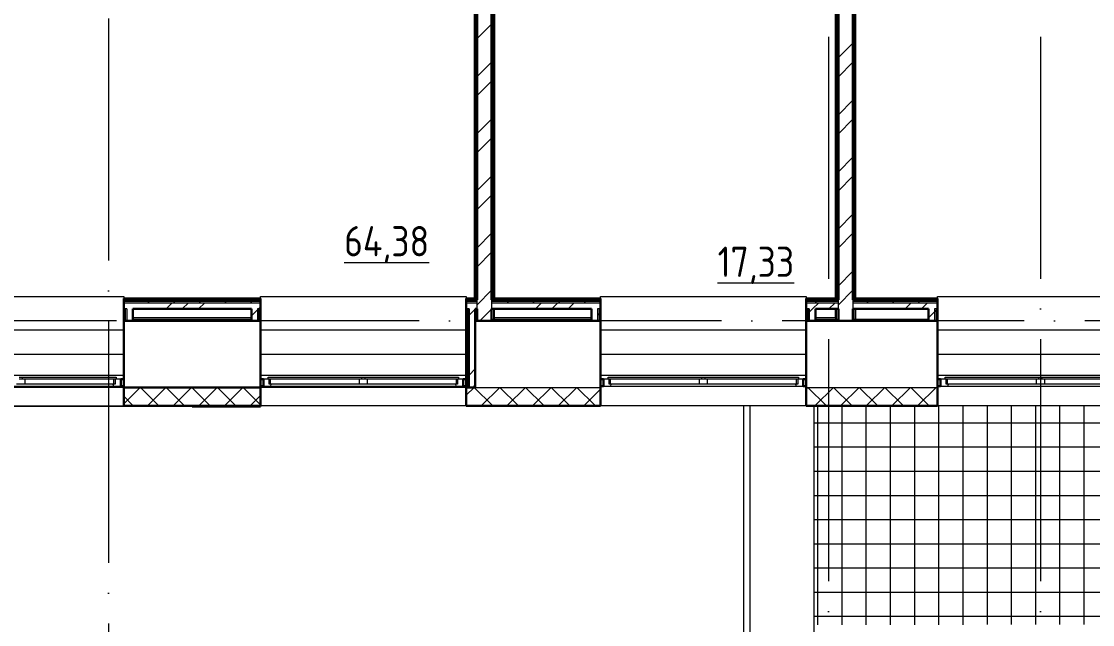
# Model space of a CAD drawing. Header units: millimetres. Extents: x -259809 to 472825, y -397243 to 31861.
# Drawn here: x 124906 to 133757, y -373823 to -368837 of the extents above; entities that cross this region are included whole.
import ezdxf

# ---------------------------------------------------------------- set-up
doc = ezdxf.new("R2010")
doc.units = ezdxf.units.MM
doc.linetypes.add('ADSK_Линия сетки', pattern=[25, 20, -2.5, 0, -2.5])
for name, color, linetype, lineweight in [('_ Окна', 252, 'Continuous', 30), ('Крыша штриховка', 252, 'Continuous', 9), ('Марки помещений', 252, 'Continuous', 20), ('Ограждение', 252, 'Continuous', 9), ('Окна', 252, 'Continuous', 9), ('Оси', 252, 'Continuous', 9), ('Стены внутренние', 252, 'Continuous', 18), ('Стены наружные', 252, 'Continuous', 18), ('Стены штриховка', 7, 'Continuous', 9)]:
    doc.layers.add(name, color=color, linetype=linetype, lineweight=lineweight)
doc.styles.add('GOST Common_2', font='', dxfattribs={"width": 0.9, "height": 250})
doc.styles.get('GOST Common_2').set_extended_font_data('GOST type B')

# ---------------------------------------------------------------- blocks, each defined once
blk = doc.blocks.new('2 этаж')
at = {"layer": '_ Окна', "color": 251, "lineweight": 18, "true_color": 0x636466}
for p, q in [((125512, -19162.3), (125516.6, -19179.3)), ((125516.6, -19179.3), (125576, -19179.3)), ((125530, -19162.3), (125518, -19162.3)), ((125530, -19121.3), (125530, -19162.3)), ((125576, -19121.3), (125538, -19121.3)), ((125576, -19179.3), (125576, -19121.3)), ((126794, -19121.3), (126756, -19121.3)), ((126756, -19121.3), (126756, -19179.3)), ((126756, -19179.3), (126815.5, -19179.3)), ((126802, -19162.3), (126802, -19121.3)), ((126814, -19162.3), (126802, -19162.3)), ((126815.5, -19179.3), (126820, -19162.3)), ((128342, -19162.3), (128346.6, -19179.3)), ((128346.6, -19179.3), (128406, -19179.3)), ((128360, -19162.3), (128348, -19162.3)), ((128360, -19121.3), (128360, -19162.3)), ((128406, -19121.3), (128368, -19121.3)), ((128406, -19179.3), (128406, -19121.3)), ((129604, -19121.3), (129566, -19121.3)), ((129566, -19121.3), (129566, -19179.3)), ((129566, -19179.3), (129625.5, -19179.3)), ((129612, -19162.3), (129612, -19121.3)), ((129624, -19162.3), (129612, -19162.3)), ((129625.5, -19179.3), (129630, -19162.3)), ((131152, -19162.3), (131156.6, -19179.3)), ((131156.6, -19179.3), (131216, -19179.3)), ((131170, -19162.3), (131158, -19162.3)), ((131170, -19121.3), (131170, -19162.3)), ((131216, -19121.3), (131178, -19121.3)), ((131216, -19179.3), (131216, -19121.3)), ((132389, -19121.3), (132351, -19121.3)), ((132351, -19121.3), (132351, -19179.3)), ((132351, -19179.3), (132410.5, -19179.3)), ((132397, -19162.3), (132397, -19121.3)), ((132409, -19162.3), (132397, -19162.3)), ((132410.5, -19179.3), (132415, -19162.3))]:
    blk.add_line(p, q, dxfattribs=at)
at = {"layer": '_ Окна', "color": 251, "true_color": 0x636466}
for p, q in [((125601, -19121.3), (125576, -19121.3)), ((125576, -19121.3), (125576, -19179.3)), ((125576, -19179.3), (125601, -19179.3)), ((126756, -19121.3), (126731, -19121.3)), ((126731, -19179.3), (126756, -19179.3)), ((126756, -19179.3), (126756, -19121.3)), ((128431, -19121.3), (128406, -19121.3)), ((128406, -19121.3), (128406, -19179.3)), ((128406, -19179.3), (128431, -19179.3)), ((129566, -19121.3), (129541, -19121.3)), ((129541, -19179.3), (129566, -19179.3)), ((129566, -19179.3), (129566, -19121.3)), ((131241, -19121.3), (131216, -19121.3)), ((131216, -19121.3), (131216, -19179.3)), ((131216, -19179.3), (131241, -19179.3)), ((132351, -19121.3), (132326, -19121.3)), ((132326, -19179.3), (132351, -19179.3)), ((132351, -19179.3), (132351, -19121.3))]:
    blk.add_line(p, q, dxfattribs=at)
at = {"layer": 'Крыша штриховка', "color": 251, "linetype": 'Continuous', "true_color": 0x636466}
for p, q in [((131334.4, -19341.3), (131334.4, -21150.7)), ((131534.4, -19341.3), (131534.4, -21150.7)), ((131734.4, -19341.3), (131734.4, -21150.6)), ((131934.4, -19341.3), (131934.4, -21150.6)), ((132134.4, -19341.3), (132134.4, -21150.5)), ((132334.4, -19341.3), (132334.4, -21150.4)), ((132534.4, -19341.3), (132534.4, -21150.4)), ((132734.4, -19341.3), (132734.4, -21150.3)), ((132934.4, -19341.3), (132934.4, -21150.3)), ((133134.4, -19341.3), (133134.4, -21150.2)), ((133334.4, -19341.3), (133334.4, -21150.1)), ((133534.4, -19341.3), (133534.4, -21150.1)), ((137931, -19484.4), (131303, -19484.4)), ((137931, -19684.4), (131303, -19684.4)), ((137931, -19884.3), (131303, -19884.3)), ((137931, -20084.3), (131303, -20084.3)), ((137931, -20284.3), (131303, -20284.3)), ((137931, -20484.3), (131303, -20484.3)), ((137931, -20684.3), (131303, -20684.3)), ((137931, -20884.2), (131303, -20884.2)), ((137931, -21084.2), (131303, -21084.2))]:
    blk.add_line(p, q, dxfattribs=at)
at = {"layer": 'Ограждение', "color": 251, "true_color": 0x636466}
for p, q in [((128496, -12484.3), (128496, -18454.3)), ((128666, -18454.3), (128666, -12484.3)), ((131481, -12664.3), (131481, -18454.3)), ((131651, -18454.3), (131651, -12664.3)), ((123901, -18439.3), (125601, -18439.3)), ((125601, -18439.3), (125601, -18454.3)), ((126731, -18454.3), (126731, -18439.3)), ((126731, -18439.3), (128431, -18439.3)), ((128431, -18439.3), (128431, -18454.3)), ((129541, -18454.3), (129541, -18439.3)), ((129541, -18439.3), (131241, -18439.3)), ((131241, -18439.3), (131241, -18454.3)), ((132326, -18454.3), (132326, -18439.3)), ((132326, -18439.3), (134026, -18439.3)), ((128656, -18539.3), (128656, -18624.3)), ((128666, -18614.3), (128666, -18539.3)), ((131481, -18539.3), (131481, -18614.3)), ((131491, -18624.3), (131491, -18539.3)), ((131641, -18539.3), (131641, -18624.4)), ((131651, -18624.3), (131651, -18539.3)), ((126656, -18614.3), (125676, -18614.3)), ((128666, -18614.3), (128656, -18624.3)), ((129466, -18614.3), (128666, -18614.3)), ((131481, -18614.3), (131316, -18614.3)), ((131481, -18614.3), (131491, -18624.3)), ((123901, -18714.3), (125601, -18714.3)), ((126731, -18714.3), (128431, -18714.3)), ((129541, -18714.3), (131241, -18714.3)), ((132326, -18714.3), (134026, -18714.3)), ((123901, -18914.3), (125601, -18914.3)), ((126731, -18914.3), (128431, -18914.3)), ((129541, -18914.3), (131241, -18914.3)), ((132326, -18914.3), (134026, -18914.3)), ((123901, -19089.3), (125601, -19089.3)), ((126731, -19089.3), (128431, -19089.3)), ((129541, -19089.3), (131241, -19089.3)), ((132326, -19089.3), (134026, -19089.3))]:
    blk.add_line(p, q, dxfattribs=at)
at = {"layer": 'Окна', "color": 251, "true_color": 0x636466}
for p, q in [((124736, -19104.3), (124766, -19104.3)), ((124766, -19104.3), (125538, -19104.3)), ((124766, -19121.3), (124766, -19104.3)), ((125538, -19104.3), (125538, -19121.3)), ((126794, -19104.3), (127566, -19104.3)), ((126794, -19121.3), (126794, -19104.3)), ((127566, -19104.3), (127596, -19104.3)), ((127566, -19104.3), (127566, -19121.3)), ((127596, -19104.3), (128368, -19104.3)), ((127596, -19121.3), (127596, -19104.3)), ((128368, -19104.3), (128368, -19121.3)), ((129604, -19104.3), (130376, -19104.3)), ((129604, -19121.3), (129604, -19104.3)), ((130376, -19104.3), (130406, -19104.3)), ((130376, -19104.3), (130376, -19121.3)), ((130406, -19104.3), (131178, -19104.3)), ((130406, -19121.3), (130406, -19104.3)), ((131178, -19104.3), (131178, -19121.3)), ((132389, -19104.3), (133161, -19104.3)), ((132389, -19121.3), (132389, -19104.3)), ((133161, -19104.3), (133191, -19104.3)), ((133161, -19104.3), (133161, -19121.3)), ((133191, -19104.3), (133963, -19104.3)), ((133191, -19121.3), (133191, -19104.3)), ((123985.5, -19179.3), (125516.6, -19179.3)), ((124786, -19162.3), (124716, -19162.3)), ((124766, -19121.3), (124736, -19121.3)), ((125538, -19121.3), (124766, -19121.3)), ((124786, -19162.3), (124786, -19121.3)), ((125518, -19162.3), (124786, -19162.3)), ((125518, -19121.3), (125518, -19162.3)), ((127566, -19121.3), (126794, -19121.3)), ((126814, -19162.3), (126814, -19121.3)), ((127546, -19162.3), (126814, -19162.3)), ((126815.5, -19179.3), (128346.6, -19179.3)), ((127546, -19121.3), (127546, -19162.3)), ((127616, -19162.3), (127546, -19162.3)), ((127596, -19121.3), (127566, -19121.3)), ((128368, -19121.3), (127596, -19121.3)), ((127616, -19162.3), (127616, -19121.3)), ((128348, -19162.3), (127616, -19162.3)), ((128348, -19121.3), (128348, -19162.3)), ((130376, -19121.3), (129604, -19121.3)), ((129624, -19162.3), (129624, -19121.3)), ((130356, -19162.3), (129624, -19162.3)), ((129625.5, -19179.3), (131156.6, -19179.3)), ((130356, -19121.3), (130356, -19162.3)), ((130426, -19162.3), (130356, -19162.3)), ((130406, -19121.3), (130376, -19121.3)), ((131178, -19121.3), (130406, -19121.3)), ((130426, -19162.3), (130426, -19121.3)), ((131158, -19162.3), (130426, -19162.3)), ((131158, -19121.3), (131158, -19162.3)), ((133161, -19121.3), (132389, -19121.3)), ((132409, -19162.3), (132409, -19121.3)), ((133141, -19162.3), (132409, -19162.3)), ((132410.5, -19179.3), (133941.6, -19179.3)), ((133141, -19121.3), (133141, -19162.3)), ((133211, -19162.3), (133141, -19162.3)), ((133191, -19121.3), (133161, -19121.3)), ((133963, -19121.3), (133191, -19121.3)), ((133211, -19162.3), (133211, -19121.3)), ((133943, -19162.3), (133211, -19162.3))]:
    blk.add_line(p, q, dxfattribs=at)
at = {"layer": 'Оси', "color": 251, "linetype": 'ADSK_Линия сетки', "ltscale": 100, "true_color": 0x636466}
for p, q in [((131426, 33711.4), (131426, -32265.4)), ((133176, 33711.4), (133176, -32265.4)), ((125476, -1139.3), (125476, -32265.4)), ((170543.3, -18639.3), (93603.7, -18639.3))]:
    blk.add_line(p, q, dxfattribs=at)
at = {"layer": 'Стены внутренние', "color": 251, "lineweight": 30, "true_color": 0x636466}
for p, q in [((125601, -18639.3), (125601, -19341.3)), ((126656, -18639.3), (125676, -18639.3)), ((126731, -19341.3), (126731, -18639.3)), ((128521, -18639.3), (128506, -18639.3)), ((128506, -18639.3), (128506, -19189.3)), ((129466, -18639.3), (128641, -18639.3)), ((129541, -19341.3), (129541, -18639.3)), ((131241, -18639.3), (131241, -19341.3)), ((131506, -18639.3), (131316, -18639.3)), ((132251, -18639.3), (131626, -18639.3)), ((132326, -19341.3), (132326, -18639.3)), ((125601, -19189.3), (126731, -19189.3)), ((128506, -19189.3), (128431, -19189.3)), ((128431, -19189.3), (128431, -19341.3)), ((125601, -19341.3), (126731, -19341.3)), ((128431, -19341.3), (129541, -19341.3)), ((131241, -19341.3), (132326, -19341.3))]:
    blk.add_line(p, q, dxfattribs=at)
at = {"layer": 'Стены внутренние', "color": 251, "true_color": 0x636466}
for p, q in [((125601, -19189.3), (123901, -19189.3)), ((128431, -19189.3), (126731, -19189.3)), ((128506, -19189.3), (129541, -19189.3)), ((131241, -19189.3), (132326, -19189.3)), ((128431, -19341.3), (126731, -19341.3)), ((131241, -19341.3), (129541, -19341.3)), ((130726, -26219.8), (130726, -19341.3)), ((130776, -19341.3), (130776, -26219.8)), ((131303, -19341.3), (131303, -26219.8)), ((134026, -19341.3), (132326, -19341.3))]:
    blk.add_line(p, q, dxfattribs=at)
at = {"layer": 'Стены внутренние', "color": 251, "linetype": 'Continuous', "lineweight": 9, "true_color": 0x636466}
for p, q in [((125603, -19324.3), (125738, -19189.3)), ((125889.6, -19339.3), (125739.6, -19189.3)), ((125800.2, -19339.3), (125950.2, -19189.3)), ((126101.8, -19339.3), (125951.8, -19189.3)), ((126012.3, -19339.3), (126162.3, -19189.3)), ((126313.9, -19339.3), (126163.9, -19189.3)), ((126224.4, -19339.3), (126374.4, -19189.3)), ((126526, -19339.3), (126376, -19189.3)), ((126436.6, -19339.3), (126586.6, -19189.3)), ((126729, -19330.1), (126588.2, -19189.3)), ((128431, -19254), (128495.8, -19189.3)), ((128647.3, -19339.3), (128497.3, -19189.3)), ((128557.9, -19339.3), (128707.9, -19189.3)), ((128859.5, -19339.3), (128709.5, -19189.3)), ((128770, -19339.3), (128920, -19189.3)), ((129071.6, -19339.3), (128921.6, -19189.3)), ((128982.2, -19339.3), (129132.2, -19189.3)), ((129283.7, -19339.3), (129133.7, -19189.3)), ((129194.3, -19339.3), (129344.3, -19189.3)), ((129495.9, -19339.3), (129345.9, -19189.3)), ((129406.4, -19339.3), (129541, -19204.7)), ((131241, -19201.7), (131253.5, -19189.3)), ((131405.1, -19339.3), (131255.1, -19189.3)), ((131315.6, -19339.3), (131465.6, -19189.3)), ((131617.2, -19339.3), (131467.2, -19189.3)), ((131527.7, -19339.3), (131677.7, -19189.3)), ((131829.3, -19339.3), (131679.3, -19189.3)), ((131739.9, -19339.3), (131889.9, -19189.3)), ((132041.5, -19339.3), (131891.5, -19189.3)), ((131952, -19339.3), (132102, -19189.3)), ((132253.6, -19339.3), (132103.6, -19189.3)), ((132164.1, -19339.3), (132314.1, -19189.3)), ((132326, -19199.5), (132315.7, -19189.3)), ((125677.5, -19339.3), (125601, -19262.8)), ((126648.7, -19339.3), (126731, -19256.9)), ((125601, -19329.1), (125603, -19329.1)), ((125636.5, -19341.3), (125635.4, -19339.3)), ((126223.1, -19341.3), (126222, -19339.3)), ((128435.2, -19339.3), (128431, -19335)), ((129038.7, -19341.3), (129037.6, -19339.3)), ((131502.4, -19341.3), (131501.3, -19339.3))]:
    blk.add_line(p, q, dxfattribs=at)
at = {"layer": 'Стены наружные', "color": 251, "lineweight": 30, "true_color": 0x636466}
for p, q in [((128501, -12479.3), (128501, -18454.3)), ((128506, -12474.3), (128506, -18459.3)), ((128521, -12459.3), (128521, -18464.3)), ((128641, -12459.3), (128641, -18464.3)), ((128656, -18459.3), (128656, -12474.3)), ((128661, -18454.3), (128661, -12479.3)), ((131626, -12519.3), (131626, -18464.3)), ((131491, -12654.3), (131491, -18459.3)), ((131506, -18464.3), (131506, -12639.3)), ((131641, -18459.3), (131641, -12654.3)), ((131486, -12659.3), (131486, -18454.3)), ((131646, -18454.3), (131646, -12659.3)), ((125601, -18454.3), (125601, -18639.3)), ((126731, -18454.3), (125601, -18454.3)), ((126731, -18639.3), (126731, -18454.3)), ((128431, -18454.3), (128431, -19189.3)), ((128501, -18454.3), (128431, -18454.3)), ((128506, -18459.3), (128501, -18459.3)), ((128641, -18464.3), (128656, -18464.3)), ((128656, -18464.3), (128641, -18464.3)), ((129541, -18454.3), (128661, -18454.3)), ((129541, -18639.3), (129541, -18454.3)), ((131241, -18454.3), (131241, -18639.3)), ((131486, -18454.3), (131241, -18454.3)), ((131491, -18459.3), (131486, -18459.3)), ((131626, -18464.3), (131641, -18464.3)), ((131641, -18464.3), (131626, -18464.3)), ((132326, -18454.3), (131646, -18454.3)), ((132326, -18639.3), (132326, -18454.3)), ((125676, -18539.3), (126656, -18539.3)), ((125676, -18639.3), (125676, -18539.3)), ((126656, -18539.3), (126656, -18639.3)), ((128506, -18539.3), (128521, -18539.3)), ((128506, -18639.3), (128506, -18539.3)), ((128521, -18539.3), (128521, -18639.3)), ((128641, -18639.3), (128641, -18539.3)), ((128641, -18539.3), (129466, -18539.3)), ((129466, -18539.3), (129466, -18639.3)), ((131316, -18539.3), (131506, -18539.3)), ((131316, -18639.3), (131316, -18539.3)), ((131506, -18539.3), (131506, -18639.3)), ((131626, -18639.3), (131626, -18539.3)), ((131626, -18539.3), (132251, -18539.3)), ((132251, -18539.3), (132251, -18639.3)), ((125601, -18639.3), (125676, -18639.3)), ((126656, -18639.3), (126731, -18639.3)), ((128521, -18639.3), (128641, -18639.3)), ((129466, -18639.3), (129541, -18639.3)), ((131241, -18639.3), (131316, -18639.3)), ((131506, -18639.3), (131626, -18639.3)), ((132251, -18639.3), (132326, -18639.3)), ((126166, -19341.3), (126166, -19346.3)), ((126166, -19346.3), (126731, -19346.3)), ((126731, -19346.3), (126731, -19341.3))]:
    blk.add_line(p, q, dxfattribs=at)
at = {"layer": 'Стены наружные', "color": 251, "linetype": 'Continuous', "lineweight": 9, "true_color": 0x636466}
for p, q in [((128521, -16305.7), (128641, -16185.7)), ((128656, -16200.6), (128661, -16195.6)), ((131486, -16199), (131491, -16194)), ((131491, -16194), (131506, -16179)), ((131641, -16185.4), (131646, -16180.4)), ((128501, -16214.2), (128506, -16209.2)), ((128501, -16284.9), (128506, -16279.9)), ((128656, -16271.3), (128661, -16266.3)), ((131486, -16269.7), (131491, -16264.7)), ((131641, -16256.1), (131646, -16251.1)), ((128501, -16355.6), (128506, -16350.6)), ((128656, -16342), (128661, -16337)), ((131486, -16340.4), (131491, -16335.4)), ((131506, -16463.8), (131626, -16343.8)), ((131641, -16326.8), (131646, -16321.8)), ((128501, -16426.3), (128506, -16421.3)), ((128656, -16412.7), (128661, -16407.7)), ((131486, -16411.1), (131491, -16406.1)), ((131641, -16397.6), (131646, -16392.6)), ((128501, -16497), (128506, -16492)), ((128521, -16620), (128641, -16500)), ((128641, -16498.4), (128656, -16483.4)), ((128656, -16483.4), (128661, -16478.4)), ((128656, -16554.1), (128661, -16549.1)), ((131486, -16481.8), (131491, -16476.8)), ((131486, -16552.6), (131491, -16547.6)), ((131506, -16620.9), (131626, -16500.9)), ((131626, -16483.3), (131641, -16468.3)), ((131641, -16468.3), (131646, -16463.3)), ((131641, -16539), (131646, -16534)), ((128501, -16567.7), (128506, -16562.7)), ((128501, -16638.4), (128506, -16633.4)), ((128656, -16624.8), (128661, -16619.8)), ((131486, -16623.3), (131491, -16618.3)), ((131491, -16618.3), (131506, -16603.3)), ((131641, -16609.7), (131646, -16604.7)), ((128501, -16709.1), (128506, -16704.1)), ((128521, -16777.2), (128641, -16657.2)), ((128656, -16695.6), (128661, -16690.6)), ((131486, -16694), (131491, -16689)), ((131641, -16680.4), (131646, -16675.4)), ((128501, -16779.8), (128506, -16774.8)), ((128656, -16766.3), (128661, -16761.3)), ((131486, -16764.7), (131491, -16759.7)), ((131506, -16935.3), (131626, -16815.3)), ((131641, -16751.1), (131646, -16746.1)), ((128501, -16850.6), (128506, -16845.6)), ((128656, -16837), (128661, -16832)), ((128656, -16907.7), (128661, -16902.7)), ((131486, -16835.4), (131491, -16830.4)), ((131486, -16906.1), (131491, -16901.1)), ((131626, -16907.5), (131641, -16892.5)), ((131641, -16821.8), (131646, -16816.8)), ((131641, -16892.5), (131646, -16887.5)), ((128501, -16921.3), (128506, -16916.3)), ((128501, -16992), (128506, -16987)), ((128521, -17091.5), (128641, -16971.5)), ((128641, -16922.7), (128656, -16907.7)), ((128656, -16978.4), (128661, -16973.4)), ((131486, -16976.8), (131491, -16971.8)), ((131506, -17092.4), (131626, -16972.4)), ((131641, -16963.2), (131646, -16958.2)), ((128501, -17062.7), (128506, -17057.7)), ((128656, -17049.1), (128661, -17044.1)), ((131486, -17047.5), (131491, -17042.5)), ((131491, -17042.5), (131506, -17027.5)), ((131641, -17034), (131646, -17029)), ((128501, -17133.4), (128506, -17128.4)), ((128521, -17248.6), (128641, -17128.6)), ((128656, -17119.8), (128661, -17114.8)), ((131486, -17118.2), (131491, -17113.2)), ((131641, -17104.7), (131646, -17099.7)), ((131641, -17175.4), (131646, -17170.4)), ((128501, -17204.1), (128506, -17199.1)), ((128656, -17190.5), (128661, -17185.5)), ((128656, -17261.2), (128661, -17256.2)), ((131486, -17189), (131491, -17184)), ((131486, -17259.7), (131491, -17254.7)), ((131641, -17246.1), (131646, -17241.1)), ((128501, -17274.8), (128506, -17269.8)), ((128501, -17345.5), (128506, -17340.5)), ((128641, -17346.9), (128656, -17331.9)), ((128656, -17331.9), (128661, -17326.9)), ((131486, -17330.4), (131491, -17325.4)), ((131506, -17406.7), (131626, -17286.7)), ((131626, -17331.8), (131641, -17316.8)), ((131641, -17316.8), (131646, -17311.8)), ((128501, -17416.2), (128506, -17411.2)), ((128656, -17402.7), (128661, -17397.7)), ((131486, -17401.1), (131491, -17396.1)), ((131641, -17387.5), (131646, -17382.5)), ((128501, -17486.9), (128506, -17481.9)), ((128521, -17562.9), (128641, -17442.9)), ((128656, -17473.4), (128661, -17468.4)), ((131486, -17471.8), (131491, -17466.8)), ((131491, -17466.8), (131506, -17451.8)), ((131506, -17563.9), (131626, -17443.9)), ((131641, -17458.2), (131646, -17453.2)), ((131641, -17528.9), (131646, -17523.9)), ((128501, -17557.7), (128506, -17552.7)), ((128521, -17720.1), (128641, -17600.1)), ((128656, -17544.1), (128661, -17539.1)), ((128656, -17614.8), (128661, -17609.8)), ((131486, -17542.5), (131491, -17537.5)), ((131486, -17613.2), (131491, -17608.2)), ((131641, -17599.6), (131646, -17594.6)), ((128501, -17628.4), (128506, -17623.4)), ((128501, -17699.1), (128506, -17694.1)), ((128656, -17685.5), (128661, -17680.5)), ((131486, -17683.9), (131491, -17678.9)), ((131641, -17670.4), (131646, -17665.4)), ((128501, -17769.8), (128506, -17764.8)), ((128641, -17771.2), (128656, -17756.2)), ((128656, -17756.2), (128661, -17751.2)), ((131486, -17754.6), (131491, -17749.6)), ((131506, -17878.2), (131626, -17758.2)), ((131626, -17756.1), (131641, -17741.1)), ((131641, -17741.1), (131646, -17736.1)), ((128501, -17840.5), (128506, -17835.5)), ((128656, -17826.9), (128661, -17821.9)), ((131486, -17825.4), (131491, -17820.4)), ((131491, -17891.1), (131506, -17876.1)), ((131641, -17811.8), (131646, -17806.8)), ((131641, -17882.5), (131646, -17877.5)), ((128501, -17911.2), (128506, -17906.2)), ((128521, -18034.4), (128641, -17914.4)), ((128656, -17897.6), (128661, -17892.6)), ((128656, -17968.3), (128661, -17963.3)), ((131486, -17896.1), (131491, -17891.1)), ((131486, -17966.8), (131491, -17961.8)), ((131506, -18035.3), (131626, -17915.3)), ((131641, -17953.2), (131646, -17948.2)), ((128501, -17981.9), (128506, -17976.9)), ((128501, -18052.6), (128506, -18047.6)), ((128656, -18039.1), (128661, -18034.1)), ((131486, -18037.5), (131491, -18032.5)), ((131641, -18023.9), (131646, -18018.9)), ((128501, -18123.3), (128506, -18118.3)), ((128521, -18191.6), (128641, -18071.6)), ((128656, -18109.8), (128661, -18104.8)), ((131486, -18108.2), (131491, -18103.2)), ((131641, -18094.6), (131646, -18089.6)), ((128501, -18194.1), (128506, -18189.1)), ((128641, -18195.5), (128656, -18180.5)), ((128656, -18180.5), (128661, -18175.5)), ((131486, -18178.9), (131491, -18173.9)), ((131506, -18349.6), (131626, -18229.6)), ((131626, -18180.3), (131641, -18165.3)), ((131641, -18165.3), (131646, -18160.3)), ((131641, -18236), (131646, -18231)), ((128501, -18264.8), (128506, -18259.8)), ((128656, -18251.2), (128661, -18246.2)), ((128656, -18321.9), (128661, -18316.9)), ((131486, -18249.6), (131491, -18244.6)), ((131486, -18320.3), (131491, -18315.3)), ((131491, -18315.3), (131506, -18300.3)), ((131641, -18306.7), (131646, -18301.7)), ((128501, -18335.5), (128506, -18330.5)), ((128501, -18406.2), (128506, -18401.2)), ((128521, -18505.9), (128641, -18385.9)), ((128656, -18392.6), (128661, -18387.6)), ((131486, -18391), (131491, -18386)), ((131506, -18506.8), (131626, -18386.8)), ((131641, -18377.5), (131646, -18372.5)), ((125601, -18477.8), (125602, -18476.8)), ((125602, -18476.8), (125614.5, -18464.3)), ((125619.5, -18459.3), (125624.5, -18454.3)), ((125690.2, -18459.3), (125695.2, -18454.3)), ((125760.9, -18459.3), (125765.9, -18454.3)), ((125801.6, -18489.3), (125814.1, -18476.8)), ((125814.1, -18476.8), (125826.6, -18464.3)), ((125826.6, -18464.3), (125831.6, -18459.3)), ((125831.6, -18459.3), (125836.6, -18454.3)), ((125902.4, -18459.3), (125907.4, -18454.3)), ((125950.5, -18539.3), (126000.5, -18489.3)), ((125973.1, -18459.3), (125978.1, -18454.3)), ((126013.8, -18489.3), (126026.3, -18476.8)), ((126026.3, -18476.8), (126038.8, -18464.3)), ((126043.8, -18459.3), (126048.8, -18454.3)), ((126085.4, -18539.3), (126135.4, -18489.3)), ((126114.5, -18459.3), (126119.5, -18454.3)), ((126185.2, -18459.3), (126190.2, -18454.3)), ((126220.3, -18539.3), (126270.3, -18489.3)), ((126225.9, -18489.3), (126238.4, -18476.8)), ((126238.4, -18476.8), (126250.9, -18464.3)), ((126250.9, -18464.3), (126255.9, -18459.3)), ((126255.9, -18459.3), (126260.9, -18454.3)), ((126326.6, -18459.3), (126331.6, -18454.3)), ((126397.3, -18459.3), (126402.3, -18454.3)), ((126438, -18489.3), (126450.5, -18476.8)), ((126450.5, -18476.8), (126463, -18464.3)), ((126468, -18459.3), (126473, -18454.3)), ((126538.8, -18459.3), (126543.8, -18454.3)), ((126609.5, -18459.3), (126614.5, -18454.3)), ((126650.2, -18489.3), (126662.7, -18476.8)), ((126662.7, -18476.8), (126675.2, -18464.3)), ((126675.2, -18464.3), (126680.2, -18459.3)), ((126680.2, -18459.3), (126685.2, -18454.3)), ((128447.9, -18459.3), (128452.9, -18454.3)), ((128660.1, -18459.3), (128665.1, -18454.3)), ((128730.8, -18459.3), (128735.8, -18454.3)), ((128771.5, -18489.3), (128784, -18476.8)), ((128784, -18476.8), (128796.5, -18464.3)), ((128796.5, -18464.3), (128801.5, -18459.3)), ((128801.5, -18459.3), (128806.5, -18454.3)), ((128872.2, -18459.3), (128877.2, -18454.3)), ((128942.9, -18459.3), (128947.9, -18454.3)), ((128983.6, -18489.3), (128996.1, -18476.8)), ((128996.1, -18476.8), (129008.6, -18464.3)), ((129003.8, -18539.3), (129053.8, -18489.3)), ((129013.6, -18459.3), (129018.6, -18454.3)), ((129084.3, -18459.3), (129089.3, -18454.3)), ((129138.7, -18539.3), (129188.7, -18489.3)), ((129155, -18459.3), (129160, -18454.3)), ((129195.8, -18489.3), (129208.3, -18476.8)), ((129208.3, -18476.8), (129220.8, -18464.3)), ((129220.8, -18464.3), (129225.8, -18459.3)), ((129225.8, -18459.3), (129230.8, -18454.3)), ((129273.6, -18539.3), (129323.6, -18489.3)), ((129296.5, -18459.3), (129301.5, -18454.3)), ((129367.2, -18459.3), (129372.2, -18454.3)), ((129407.9, -18489.3), (129420.4, -18476.8)), ((129420.4, -18476.8), (129432.9, -18464.3)), ((129437.9, -18459.3), (129442.9, -18454.3)), ((129508.6, -18459.3), (129513.6, -18454.3)), ((131276.4, -18459.3), (131281.4, -18454.3)), ((131293.7, -18539.3), (131343.7, -18489.3)), ((131317.1, -18489.3), (131329.6, -18476.8)), ((131329.6, -18476.8), (131342.1, -18464.3)), ((131342.1, -18464.3), (131347.1, -18459.3)), ((131347.1, -18459.3), (131352.1, -18454.3)), ((131417.8, -18459.3), (131422.8, -18454.3)), ((131428.7, -18539.3), (131478.7, -18489.3)), ((131488.5, -18459.3), (131491, -18456.7)), ((131641, -18448.2), (131646, -18443.2)), ((131700.6, -18459.3), (131705.6, -18454.3)), ((131741.3, -18489.3), (131753.8, -18476.8)), ((131753.8, -18476.8), (131766.3, -18464.3)), ((131766.3, -18464.3), (131771.3, -18459.3)), ((131771.3, -18459.3), (131776.3, -18454.3)), ((131842.1, -18459.3), (131847.1, -18454.3)), ((131912.8, -18459.3), (131917.8, -18454.3)), ((131953.5, -18489.3), (131966, -18476.8)), ((131966, -18476.8), (131978.5, -18464.3)), ((131983.5, -18459.3), (131988.5, -18454.3)), ((132054.2, -18459.3), (132059.2, -18454.3)), ((132057, -18539.3), (132107, -18489.3)), ((132124.9, -18459.3), (132129.9, -18454.3)), ((132165.6, -18489.3), (132178.1, -18476.8)), ((132178.1, -18476.8), (132190.6, -18464.3)), ((132190.6, -18464.3), (132195.6, -18459.3)), ((132192, -18539.3), (132242, -18489.3)), ((132195.6, -18459.3), (132200.6, -18454.3)), ((132266.3, -18459.3), (132271.3, -18454.3)), ((126656, -18597), (126706, -18547)), ((126713.8, -18539.3), (126731, -18522)), ((128456, -18593.5), (128506, -18543.5)), ((128510.3, -18539.3), (128521, -18528.5)), ((128544.8, -18639.3), (128641, -18543)), ((129516, -18593.3), (129528.5, -18580.8)), ((129528.5, -18580.8), (129541, -18568.3)), ((131241, -18565.3), (131253.5, -18552.8)), ((131253.5, -18552.8), (131266, -18540.3)), ((131266, -18567), (131293.7, -18539.3)), ((132251, -18615.2), (132301, -18565.2)), ((132301, -18566), (132313.5, -18553.5)), ((132313.5, -18553.5), (132326, -18541)), ((126712.3, -18639.3), (126718.5, -18633.1)), ((126718.5, -18633.1), (126731, -18620.6)), ((128431, -18617.6), (128443.5, -18605.1)), ((128443.5, -18605.1), (128455.9, -18592.7)), ((128431, -18829.7), (128443.5, -18817.2)), ((128443.5, -18817.2), (128455.9, -18804.8)), ((128431, -19041.9), (128443.5, -19029.4)), ((128443.5, -19029.4), (128456, -19016.9)), ((128456, -19087), (128506, -19037)), ((128488.7, -19189.3), (128506, -19171.9)), ((126226, -19346.3), (126223.1, -19341.3))]:
    blk.add_line(p, q, dxfattribs=at)
at = {"layer": 'Стены наружные', "color": 251, "true_color": 0x636466}
for p, q in [((125676, -18624.3), (126656, -18624.3)), ((128506, -18624.3), (128513.5, -18624.3)), ((128513.5, -18639.3), (128513.5, -18624.3)), ((128648.5, -18624.3), (129466, -18624.3)), ((128648.5, -18639.3), (128648.5, -18624.3)), ((131316, -18624.3), (131498.5, -18624.3)), ((131498.5, -18639.3), (131498.5, -18624.3)), ((131633.5, -18624.3), (132251, -18624.3)), ((131633.5, -18624.3), (131633.5, -18639.3)), ((123901, -19341.3), (125601, -19341.3)), ((126166, -19346.3), (123901, -19346.3)), ((125601, -19346.3), (125601, -19341.3)), ((126153.1, -19346.3), (126153.1, -19341.3))]:
    blk.add_line(p, q, dxfattribs=at)
at = {"layer": 'Стены штриховка', "color": 251, "true_color": 0x636466}
for p, q in [((126731, -18459.3), (125601, -18459.3)), ((125601, -18464.3), (126731, -18464.3)), ((125601, -18476.8), (126731, -18476.8)), ((125601, -18489.3), (126731, -18489.3)), ((128501, -18459.3), (128431, -18459.3)), ((128431, -18464.3), (128521, -18464.3)), ((128431, -18476.8), (128521, -18476.8)), ((128431, -18489.3), (128521, -18489.3)), ((128506, -18459.3), (128521, -18459.3)), ((128521, -18539.3), (128521, -18464.3)), ((128641, -18464.3), (128641, -18539.3)), ((128641, -18476.8), (129541, -18476.8)), ((128641, -18489.3), (129541, -18489.3)), ((129541, -18459.3), (128656, -18459.3)), ((128656, -18464.3), (129541, -18464.3)), ((129541, -18464.3), (128656, -18464.3)), ((131486, -18459.3), (131241, -18459.3)), ((131241, -18464.3), (131506, -18464.3)), ((131506, -18464.3), (131241, -18464.3)), ((131241, -18476.8), (131506, -18476.8)), ((131241, -18489.3), (131506, -18489.3)), ((131506, -18539.3), (131506, -18464.3)), ((131626, -18464.3), (131626, -18539.3)), ((131626, -18476.8), (132326, -18476.8)), ((131626, -18489.3), (132326, -18489.3)), ((132326, -18459.3), (131641, -18459.3)), ((131641, -18464.3), (132326, -18464.3)), ((132326, -18464.3), (131641, -18464.3)), ((125626, -18539.3), (125601, -18539.3)), ((125613.5, -18539.3), (125613.5, -18639.3)), ((125626, -18539.3), (125626, -18639.3)), ((126731, -18539.3), (126706, -18539.3)), ((126706, -18539.3), (126706, -18639.3)), ((126718.5, -18539.3), (126718.5, -18639.3)), ((128456, -18539.3), (128431, -18539.3)), ((128443.5, -18539.3), (128443.5, -19189.3)), ((128456, -18539.3), (128456, -19189.3)), ((129541, -18539.3), (129516, -18539.3)), ((129516, -18539.3), (129516, -18639.3)), ((129528.5, -18539.3), (129528.5, -18639.3)), ((131266, -18539.3), (131241, -18539.3)), ((131253.5, -18539.3), (131253.5, -18639.3)), ((131266, -18539.3), (131266, -18639.3)), ((132326, -18539.3), (132301, -18539.3)), ((132301, -18539.3), (132301, -18639.3)), ((132313.5, -18539.3), (132313.5, -18639.3)), ((125603, -19265.3), (125601, -19265.3)), ((125603, -19265.3), (125603, -19339.3)), ((126731, -19265.3), (126729, -19265.3)), ((126729, -19339.3), (126729, -19265.3)), ((129541, -19265.3), (129539, -19265.3)), ((129539, -19339.3), (129539, -19265.3)), ((131243, -19265.3), (131241, -19265.3)), ((131243, -19265.3), (131243, -19339.3)), ((132326, -19265.3), (132324, -19265.3)), ((132324, -19339.3), (132324, -19265.3)), ((125603, -19339.3), (126729, -19339.3)), ((128431, -19339.3), (129539, -19339.3)), ((131243, -19339.3), (132324, -19339.3))]:
    blk.add_line(p, q, dxfattribs=at)
at = {"layer": 'Марки помещений', "color": 251, "true_color": 0x636466, "style": 'GOST Common_2', "width": 0.9}
for s, p in [('%%U64,38', (127422.1, -18105.9)), ('%%U17,33', (130508.1, -18276.1))]:
    blk.add_text(s, height=250, dxfattribs=at).set_placement(p)

msp = doc.modelspace()

# ---------------------------------------------------------------- block references
msp.add_blockref('2 этаж', (150, -352672.8))

doc.saveas('drawing.dxf')
